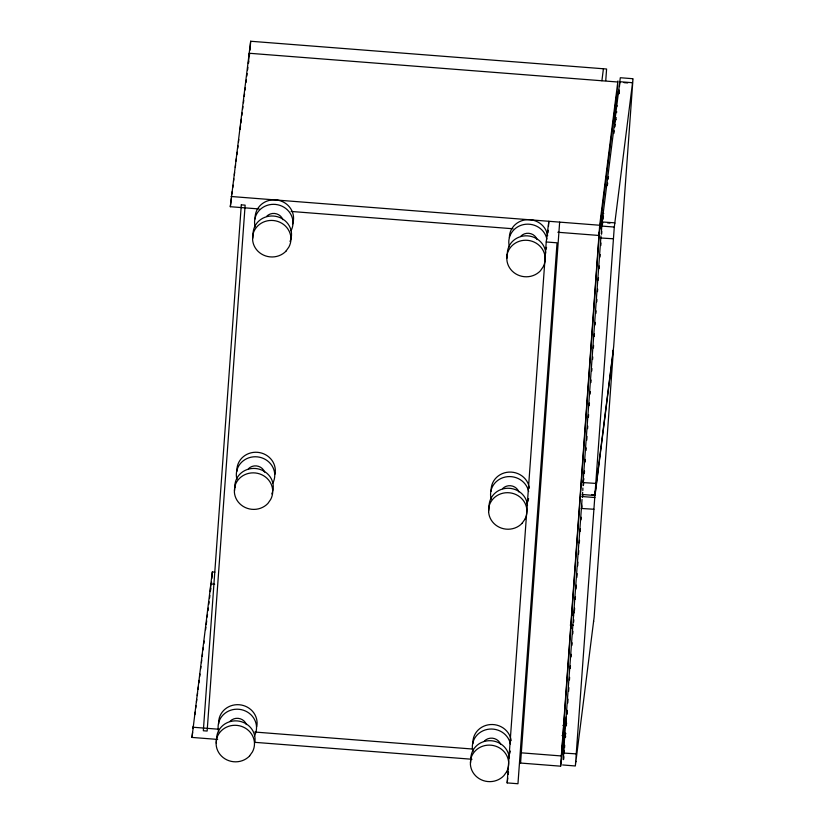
<?xml version="1.0" encoding="UTF-8"?>
<svg xmlns="http://www.w3.org/2000/svg" width="825" height="825" viewBox="0 0 825 825"><rect width="100%" height="100%" fill="white"/><g stroke="black" fill="none" stroke-linecap="round" stroke-linejoin="round"><path stroke-width="1.24" d="M565.012 722.978L565.042 721.462L563.722 736.838L565.61 736.983M615.254 106.693L614.182 120.986M603.766 213.562L601.879 213.407L601.384 220.058M617.347 106.013L615.502 105.6L615.306 108.23M217.666 739.427L191.977 737.426L212.324 571.962L214.892 572.158M259.04 208.952L230.309 206.714L250.666 41.25L606.592 69.011L605.756 80.572M210.262 591.628L210.808 583.966L214.665 584.265M211.87 578.346L212.324 571.962M250.016 50.191L250.666 41.25M249.635 755.824L252.429 751.905A19.243 18.181 7.2 0 0 241.488 726.361A19.243 18.181 7.2 0 0 216.377 739.695L216.14 744.47A19.181 18.129 7.2 0 0 229.041 760.753A19.181 18.129 7.2 0 0 249.686 755.865M488.606 511.861L488.947 507.107L488.699 510.541M507.179 254.678L506.839 259.421A19.181 18.129 7.2 0 0 519.74 275.715A19.181 18.129 7.2 0 0 540.385 270.827L543.139 266.867A19.243 18.181 7.2 0 0 532.187 241.312A19.243 18.181 7.2 0 0 507.086 254.657L506.932 258.112M546.232 241.972L557.04 242.818L517.966 783.75L507.158 782.904L546.232 241.972L548.842 221.275L548.47 226.421M548.006 232.846L548.192 230.268M520.575 763.053L559.649 222.121M520.802 763.073L560.618 766.178L599.692 225.246L617.915 80.974L616.028 106.415M561.804 752.441L599.404 231.938M571.282 624.463L571.013 628.238M564.991 722.638L561.361 755.958L521.544 752.854M600.61 227.618L601.301 217.161M601.322 219.924L601.683 214.809M576.242 753.875L563.506 753.05L581.687 504.374M595.774 483.409L583.038 482.584L600.971 235.929M563.248 759.67L563.929 750.245M582.038 499.496L581.697 504.364M582.213 497.145L582.687 492.319M582.873 488.029L582.821 490.514M583.038 485.677L583.688 478.49L583.038 482.584M633.023 78.726L620.307 77.736L602.085 221.966L601.27 233.846M563.702 759.278L563.887 756.742M564.537 747.811L564.712 745.243M565.269 737.56L565.548 733.724M566.105 726.041L566.383 722.195M566.94 714.512L567.218 710.665M567.775 702.982L568.043 699.146M568.6 691.453L568.879 687.617M569.436 679.934L569.621 677.366M570.271 668.405L570.457 665.847M571.096 656.875L571.282 654.318M571.931 645.346L572.117 642.788M572.767 633.827L572.952 631.259M573.602 622.298L573.788 619.74M574.427 610.768L574.613 608.211M575.262 599.249L575.448 596.681M576.005 588.998L576.283 585.152M576.84 577.469L577.118 573.633M577.665 565.94L577.943 562.103M578.5 554.421L578.779 550.574M579.336 542.891L579.521 540.334M580.171 531.362L580.357 528.804M580.996 519.843L581.182 517.275M581.831 508.313L582.017 505.777M583.512 485.007L583.698 482.47M584.347 473.498L584.533 470.941M585.183 461.979L585.368 459.412M586.008 450.45L586.193 447.892M586.75 440.199L587.029 436.363M587.586 428.68L587.771 426.113M588.421 417.151L588.607 414.583M589.246 405.622L589.432 403.064M590.081 394.092L590.267 391.535M590.917 382.573L591.102 380.005M591.752 371.044L591.927 368.486M592.577 359.514L592.762 356.957M593.412 347.985L593.598 345.427M594.248 336.466L594.433 333.898M595.072 324.937L595.258 322.379M595.908 313.407L596.093 310.85M596.743 301.888L596.929 299.32M597.486 291.637L597.671 289.08M598.311 280.108L598.496 277.551M599.146 268.589L599.332 266.021M599.981 257.06L600.167 254.492M600.817 245.53L601.002 242.973M601.642 234.042L601.827 231.505M614.233 119.8L614.924 109.354M614.697 115.314L615.295 107.003M614.542 126.978L615.007 120.553M618.946 93.638L619.193 90.08M619.451 86.543L619.895 81.727L632.383 82.696L632.466 83.304M594.949 494.825L614.264 227.37L632.961 79.365L613.645 346.83L594.949 494.825L591.773 494.577M575.912 761.362L575.737 761.949M595.227 493.897L595.207 493.309M595.444 490.896L595.341 491.473M614.769 223.441L614.687 222.822L602.085 221.966M593.618 621.225L593.536 621.792M612.934 353.77L612.851 353.162M613.15 350.759L612.975 351.357M601.642 214.5L600.559 228.793L600.765 227.184M616.636 111.643L616.553 112.582L614.677 112.427M614.769 115.077L614.996 112.252M230.309 206.714L231.433 197.835M231.918 194.04L232.237 191.503M232.712 187.698L233.032 185.161M233.516 181.356L233.836 178.829M234.321 175.024L234.64 172.487M235.28 167.413L235.599 164.876M236.074 161.081L236.393 158.544M236.878 154.739L237.198 152.202M237.682 148.397L238.002 145.87M238.477 142.065L238.796 139.528M240.085 129.391L240.56 125.586M240.879 123.049L241.364 119.243M241.838 115.448L242.158 112.912M242.643 109.106L242.963 106.569M243.447 102.764L243.767 100.237M244.241 96.432L244.561 93.895M245.046 90.09L245.365 87.553M246.005 82.49L246.324 79.953M246.809 76.148L247.129 73.611M247.603 69.816L247.923 67.279M248.707 61.071L248.407 63.473L249.15 53.254L617.791 82.005M249.315 56.265L249.624 53.873M191.977 737.426L192.617 732.352M193.102 728.547L193.421 726.01M194.865 714.605L195.185 712.068M195.659 708.273L195.979 705.736M196.463 701.931L196.783 699.394M197.268 695.588L197.588 693.062M198.062 689.257L198.382 686.72M198.866 682.914L199.186 680.377M199.66 676.583L199.99 674.046M200.63 668.972L200.949 666.435M201.424 662.64L201.743 660.103M202.228 656.298L202.548 653.761M203.032 649.956L203.352 647.429M203.827 643.624L204.146 641.087M205.59 629.681L205.91 627.144M206.229 624.607L206.714 620.802M207.188 617.007L207.508 614.47M207.993 610.665L208.312 608.128M208.797 604.323L209.117 601.796M209.591 597.991L209.911 595.454M210.53 590.587L210.829 588.184M211.282 584.585L211.592 582.182M507.158 782.904L507.777 778.037M508.231 774.386L508.54 771.952M601.899 80.767L603.415 68.764M617.048 92.225L598.96 235.465L557.855 232.258M601.879 213.407L601.559 217.934M615.502 105.6L615.182 110.127M600.683 226.792L600.992 224.307M602.446 224.462L602.693 222.492M603.168 218.677L603.446 216.078M607.355 185.553L607.674 183.006M608.159 179.18L608.479 176.632M613.955 133.32L614.274 130.773M614.759 126.947L615.079 124.4M615.563 120.584L615.883 118.027M618.936 93.689L619.193 91.657M613.439 238.786L600.744 237.992M582.656 496.887L582.904 494.928M565.682 721.731L566.321 716.657M566.641 714.13L567.126 710.325M560.618 766.178L564.465 735.756M593.907 509.252L581.212 508.458M563.506 753.05L563.887 750.007M216.48 739.716L216.233 743.15M594.887 495.516L582.182 494.484M575.355 765.982L562.65 764.95M601.569 226.06L614.285 227.05M582.038 496.526L594.743 497.516M563.929 735.436L562.021 735.601M524.896 519.296L522.112 523.215M506.663 771.736L503.869 775.655A19.181 18.129 7.2 0 1 483.275 780.584A19.181 18.129 7.2 0 1 470.394 764.29L470.714 759.547L470.467 762.981M286.1 250.955L288.894 247.036A19.243 18.181 7.2 0 0 277.953 221.492A19.243 18.181 7.2 0 0 252.852 234.826M624.051 82.644L627.701 82.933M614.718 111.767L616.605 111.911M614.316 117.635L616.203 117.779M614.212 119.47L616.089 119.615M601.105 219.574L602.982 219.718M607.561 222.874L609.995 223.059M231.052 196.494L599.692 225.246M291.112 211.447L513.016 228.762M571.859 612.129L574.396 612.325M571.23 624.989L573.097 625.133M570.25 625.092L572.746 625.288M564.847 723.071L566.723 723.216M564.671 724.938L566.548 725.082M562.898 725.34L564.64 725.474M563.991 733.208L565.878 733.353M563.774 736.22L565.651 736.374M192.72 727.207L218.883 729.248M254.801 732.043L472.869 749.059M254.915 742.335L471.993 759.258M573.994 613.006L571.983 611.861L571.622 614.697L573.633 615.842M252.697 238.281L252.945 234.847L252.605 239.601A19.181 18.129 7.2 0 0 265.506 255.894A19.181 18.129 7.2 0 0 286.151 250.996M234.465 490.72L234.713 487.286L234.372 492.03A19.181 18.129 7.2 0 0 247.273 508.324A19.181 18.129 7.2 0 0 267.919 503.425L270.662 499.476A19.243 18.181 7.2 0 0 259.72 473.921A19.243 18.181 7.2 0 0 234.609 487.266M236.971 479.397A19.243 18.181 7.2 0 1 257.483 456.875A19.243 18.181 7.2 0 1 272.745 483.306M236.93 471.333A19.243 18.181 7.2 0 1 257.421 452.306A19.243 18.181 7.2 0 1 274.952 474.303M272.621 491.638A19.243 18.181 7.2 0 1 271.796 493.897M234.888 487.513A19.243 18.181 7.2 0 1 255.379 468.487A19.243 18.181 7.2 0 1 272.91 490.483M248.356 468.817A9.622 9.085 7.2 0 1 264.65 472.158M528.619 498.64A19.243 18.181 7.2 0 1 526.979 503.137M491.205 499.228A19.243 18.181 7.2 0 1 505.436 476.994A19.243 18.181 7.2 0 1 528.639 491.504M491.164 491.164A19.243 18.181 7.2 0 1 506.622 472.364A19.243 18.181 7.2 0 1 528.557 484.667M528.918 485.812A19.243 18.181 7.2 0 1 529.413 488.183M488.854 507.097A19.243 18.181 7.2 0 1 513.954 493.752A19.243 18.181 7.2 0 1 524.875 519.286M489.122 507.344A19.243 18.181 7.2 0 1 507.086 488.276A19.243 18.181 7.2 0 1 527.495 505.55M522.153 523.256A19.181 18.129 7.2 0 1 501.507 528.155A19.181 18.129 7.2 0 1 488.627 511.861M502.59 488.647A9.622 9.085 7.2 0 1 518.884 491.978M255.203 226.968A19.243 18.181 7.2 0 1 275.715 204.445A19.243 18.181 7.2 0 1 290.978 230.876M255.162 218.903A19.243 18.181 7.2 0 1 276.911 200.001A19.243 18.181 7.2 0 1 292.524 224.163M253.12 235.084A19.243 18.181 7.2 0 1 275.498 216.284A19.243 18.181 7.2 0 1 290.029 241.467M266.588 216.387A9.622 9.085 7.2 0 1 282.882 219.718M218.738 731.837A19.243 18.181 7.2 0 1 239.25 709.314A19.243 18.181 7.2 0 1 254.513 735.745M218.697 723.773A19.243 18.181 7.2 0 1 239.188 704.736A19.243 18.181 7.2 0 1 256.719 726.732M216.655 739.953A19.243 18.181 7.2 0 1 237.146 720.916A19.243 18.181 7.2 0 1 254.678 742.923M230.123 721.256A9.622 9.085 7.2 0 1 246.417 724.587M510.386 751.08A19.243 18.181 7.2 0 1 508.747 755.566M472.972 751.668A19.243 18.181 7.2 0 1 487.204 729.434A19.243 18.181 7.2 0 1 510.407 743.944M472.931 743.593A19.243 18.181 7.2 0 1 490.267 724.567A19.243 18.181 7.2 0 1 511.18 740.613M470.621 759.526A19.243 18.181 7.2 0 1 495.722 746.182A19.243 18.181 7.2 0 1 506.643 771.726M470.889 759.784A19.243 18.181 7.2 0 1 488.854 740.706A19.243 18.181 7.2 0 1 509.252 757.989M484.358 741.087A9.622 9.085 7.2 0 1 500.651 744.418M546.562 247.366A19.243 18.181 7.2 0 1 545.738 249.624M509.438 246.799A19.243 18.181 7.2 0 1 523.669 224.565A19.243 18.181 7.2 0 1 546.872 239.075M509.365 237.538A19.243 18.181 7.2 0 1 527.361 219.656A19.243 18.181 7.2 0 1 547.645 235.744M507.354 254.915A19.243 18.181 7.2 0 1 525.319 235.837A19.243 18.181 7.2 0 1 545.727 253.12M520.822 236.218A9.622 9.085 7.2 0 1 537.116 239.549M241.312 204.847L203.332 730.754L207.137 731.053L245.128 205.147L241.312 204.847M594.732 497.836L575.417 765.291L594.113 617.296L613.429 349.831L594.732 497.836"/></g></svg>
